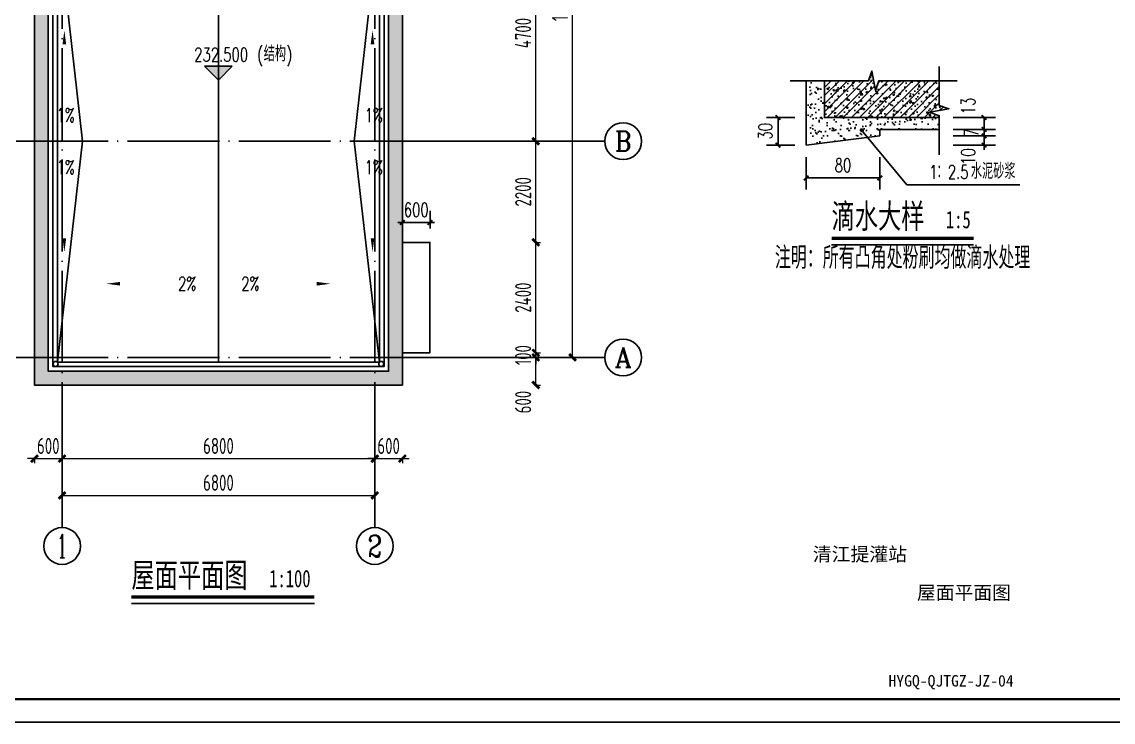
# Model space of a CAD drawing. Header units: millimetres. Extents: x 1742399 to 4898386, y 2481636 to 5226310.
# Drawn here: x 2134728 to 2158457, y 2586514 to 2601736 of the extents above; entities that cross this region are included whole.
import ezdxf
from ezdxf.enums import TextEntityAlignment as Align

# ---------------------------------------------------------------- set-up
doc = ezdxf.new("R2010")
doc.units = ezdxf.units.MM
doc.header["$LTSCALE"] = 1000
doc.linetypes.add('DOTE', pattern=[2.42, 2, -0.2, 0.02, -0.2])
for name, color, linetype in [('AXIS', 3, 'Continuous'), ('AXIS_TEXT', 7, 'Continuous'), ('DIM_ELEV', 3, 'Continuous'), ('DIM_SYMB', 3, 'Continuous'), ('DOTE', 1, 'DOTE'), ('PUB_DIM', 3, 'Continuous'), ('PUB_TEXT', 7, 'Continuous'), ('PUB_TITLE', 4, 'Continuous'), ('YHG-墙框柱', 4, 'Continuous'), ('YHJ_平面_屋顶', 150, 'Continuous'), ('图框', 7, 'Continuous'), ('建筑-房间填充', 8, 'Continuous')]:
    doc.layers.add(name, color=color, linetype=linetype)
doc.styles.add('_TCH_AXIS', font='COMPLEX', dxfattribs={"bigfont": 'GBCBIG'})
doc.styles.add('_TCH_DIM', font='SIMPLEX', dxfattribs={"bigfont": 'GBCBIG'})
doc.styles.add('_TCH_DIM_T3', font='SIMPLEX', dxfattribs={"width": 0.705882, "bigfont": 'GBCBIG'})
doc.styles.add('biaotilan', font='', dxfattribs={"width": 0.7})
doc.styles.add('COMPLEX', font='COMPLEX')
doc.styles.add('TSSD_REIN_T3', font='tssdeng.shx', dxfattribs={"width": 0.7, "bigfont": 'hztxt.shx'})
doc.styles.get('biaotilan').set_extended_font_data('SimSun')
doc.dimstyles.new('_TCH_ARCH&&100', dxfattribs={"dimtxt": 350, "dimasz": 150, "dimexe": 100, "dimexo": 200, "dimgap": 100, "dimtad": 1, "dimdec": 0, "dimzin": 0, "dimdsep": 46, "dimtxsty": 'TSSD_REIN_T3', "dimblk": 'ARCHTICK', "dimcen": 0.09, "dimclrt": 7, "dimazin": 2, "dimtfac": 1, "dimtdec": 0, "dimtix": 1, "dimtmove": 2, "dimatfit": 3, "dimfxl": 1, "dimfxlon": 1, "dimtolj": 1, "dimtzin": 0, "dimlwd": 18, "dimlwe": 18, "dimarcsym": 0})
doc.dimstyles.new('_TCH_ARCH&&50', dxfattribs={"dimtxt": 148.75, "dimasz": 50, "dimexe": 125, "dimexo": 150, "dimgap": 63.125, "dimtad": 1, "dimdec": 0, "dimzin": 0, "dimdsep": 46, "dimtxsty": '_TCH_DIM_T3', "dimblk": 'ARCHTICK', "dimcen": 0.09, "dimclrt": 7, "dimazin": 2, "dimtfac": 1, "dimtdec": 0, "dimtix": 1, "dimtmove": 2, "dimatfit": 3, "dimfxl": 75, "dimtolj": 1, "dimtzin": 0, "dimarcsym": 0})
doc.dimstyles.new('_TCH_ARCH_MM_M&&100', dxfattribs={"dimtxt": 297.5, "dimasz": 100, "dimexe": 250, "dimexo": 300, "dimgap": 126.25, "dimtad": 1, "dimdec": 0, "dimzin": 0, "dimdsep": 46, "dimtxsty": '_TCH_DIM_T3', "dimblk": 'ARCHTICK', "dimcen": 0.09, "dimclrt": 7, "dimazin": 2, "dimtfac": 1, "dimtdec": 0, "dimtix": 1, "dimtmove": 2, "dimatfit": 3, "dimfxl": 75, "dimtolj": 1, "dimtzin": 0, "dimarcsym": 0})

# ---------------------------------------------------------------- blocks, each defined once
blk = doc.blocks.new('_ArchTick')
at = {"color": 0, "linetype": 'ByBlock', "const_width": 0.4}
blk.add_lwpolyline([(-0.5, -0.5), (0.5, 0.5)], dxfattribs=at)
blk = doc.blocks.new('*D765')
at = {"layer": 'Defpoints', "color": 0, "transparency": 16777216}
for p in [(1965, 782), (2452, 782), (1965, 652)]:
    blk.add_point(p, dxfattribs=at)
at = {"layer": 'PUB_DIM', "color": 0, "lineweight": -2, "transparency": 16777216}
for p, q in [((2115, 782), (2577, 782)), ((2452, 652), (2452, 782)), ((2115, 652), (2577, 652))]:
    blk.add_line(p, q, dxfattribs=at)
at = {"layer": 'PUB_DIM', "color": 0, "lineweight": -2, "transparency": 16777216, "xscale": 50, "yscale": 50, "zscale": 50}
for p, rotation in [((2452, 782), 90), ((2452, 652), 270)]:
    blk.add_blockref('_ArchTick', p, dxfattribs=dict(at, rotation=rotation))
at = {"layer": 'PUB_DIM', "color": 7, "transparency": 16777216, "insert": (2279, 907), "char_height": 148.8, "attachment_point": 5, "rotation": 90, "style": '_TCH_DIM_T3'}
blk.add_mtext('\\A1;13', dxfattribs=at)
blk = doc.blocks.new('*D766')
at = {"layer": 'Defpoints', "color": 0, "transparency": 16777216}
for p in [(1965, 652), (2452, 652), (1965, 582)]:
    blk.add_point(p, dxfattribs=at)
at = {"layer": 'PUB_DIM', "color": 0, "lineweight": -2, "transparency": 16777216}
for p, q in [((2115, 652), (2577, 652)), ((2452, 652), (2452, 702)), ((2452, 582), (2452, 652)), ((2115, 582), (2577, 582)), ((2452, 582), (2452, 532))]:
    blk.add_line(p, q, dxfattribs=at)
at = {"layer": 'PUB_DIM', "color": 0, "lineweight": -2, "transparency": 16777216, "xscale": 50, "yscale": 50, "zscale": 50}
for p, rotation in [((2452, 652), 270), ((2452, 582), 90)]:
    blk.add_blockref('_ArchTick', p, dxfattribs=dict(at, rotation=rotation))
at = {"layer": 'PUB_DIM', "color": 7, "transparency": 16777216, "insert": (2314, 617), "char_height": 148.8, "attachment_point": 5, "rotation": 90, "style": '_TCH_DIM_T3'}
blk.add_mtext('\\A1;7', dxfattribs=at)
blk = doc.blocks.new('*D767')
at = {"layer": 'Defpoints', "color": 0, "transparency": 16777216}
for p in [(1965, 582), (1965, 482), (2452, 582)]:
    blk.add_point(p, dxfattribs=at)
at = {"layer": 'PUB_DIM', "color": 0, "lineweight": -2, "transparency": 16777216}
for p, q in [((2452, 582), (2452, 632)), ((2115, 582), (2577, 582)), ((2115, 482), (2577, 482)), ((2452, 482), (2452, 582)), ((2452, 482), (2452, 432))]:
    blk.add_line(p, q, dxfattribs=at)
at = {"layer": 'PUB_DIM', "color": 0, "lineweight": -2, "transparency": 16777216, "xscale": 50, "yscale": 50, "zscale": 50}
for p, rotation in [((2452, 582), 270), ((2452, 482), 90)]:
    blk.add_blockref('_ArchTick', p, dxfattribs=dict(at, rotation=rotation))
at = {"layer": 'PUB_DIM', "color": 7, "transparency": 16777216, "insert": (2279, 357), "char_height": 148.8, "attachment_point": 5, "rotation": 90, "style": '_TCH_DIM_T3'}
blk.add_mtext('\\A1;10', dxfattribs=at)
blk = doc.blocks.new('*D768')
at = {"layer": 'Defpoints', "color": 0, "transparency": 16777216}
for p in [(518, 502), (1318, 502), (1318, 125)]:
    blk.add_point(p, dxfattribs=at)
at = {"layer": 'PUB_DIM', "color": 0, "lineweight": -2, "transparency": 16777216}
for p, q in [((518, 352), (518, 0)), ((1318, 352), (1318, 0)), ((518, 125), (1318, 125))]:
    blk.add_line(p, q, dxfattribs=at)
at = {"layer": 'PUB_DIM', "color": 0, "lineweight": -2, "transparency": 16777216, "xscale": 50, "yscale": 50, "zscale": 50, "rotation": 180}
blk.add_blockref('_ArchTick', (518, 125), dxfattribs=at)
at = {"layer": 'PUB_DIM', "color": 0, "lineweight": -2, "transparency": 16777216, "xscale": 50, "yscale": 50, "zscale": 50}
blk.add_blockref('_ArchTick', (1318, 125), dxfattribs=at)
at = {"layer": 'PUB_DIM', "color": 7, "transparency": 16777216, "insert": (918, 263), "char_height": 148.8, "attachment_point": 5, "style": '_TCH_DIM_T3'}
blk.add_mtext('\\A1;80', dxfattribs=at)
blk = doc.blocks.new('*D769')
at = {"layer": 'Defpoints', "color": 0, "transparency": 16777216}
for p in [(212, 782), (545, 782), (545, 482)]:
    blk.add_point(p, dxfattribs=at)
at = {"layer": 'PUB_DIM', "color": 0, "lineweight": -2, "transparency": 16777216}
for p, q in [((395, 782), (87, 782)), ((212, 482), (212, 782)), ((395, 482), (87, 482))]:
    blk.add_line(p, q, dxfattribs=at)
at = {"layer": 'PUB_DIM', "color": 0, "lineweight": -2, "transparency": 16777216, "xscale": 50, "yscale": 50, "zscale": 50}
for p, rotation in [((212, 782), 90), ((212, 482), 270)]:
    blk.add_blockref('_ArchTick', p, dxfattribs=dict(at, rotation=rotation))
at = {"layer": 'PUB_DIM', "color": 7, "transparency": 16777216, "insert": (74, 632), "char_height": 148.8, "attachment_point": 5, "rotation": 90, "style": '_TCH_DIM_T3'}
blk.add_mtext('\\A1;30', dxfattribs=at)
blk = doc.blocks.new('HAYJZ A3')
blk.add_lwpolyline([(4975, -403417), (46975, -403417), (46975, -433117), (4975, -433117), (4975, -403417)])
at = {"const_width": 50}
blk.add_lwpolyline([(7475, -403917), (46475, -403917), (46475, -432617), (7475, -432617), (7475, -403917)], dxfattribs=at)
at = {"layer": 'PUB_TITLE'}
blk.add_lwpolyline([(4975, -433117), (46975, -433117), (46975, -403417), (4975, -403417)], close=True, dxfattribs=at)
blk = doc.blocks.new('_AXISO')
blk.add_circle((0, 0), 0.5)
at = {"layer": 'AXIS_TEXT', "style": 'COMPLEX', "width": 1.041667}
blk.add_attdef('A', text='', height=0.56, dxfattribs=at).set_placement((-0.25, -0.28), (0.25, -0.28), align=Align.FIT)
blk = doc.blocks.new('*D354')
at = {"layer": 'AXIS', "color": 0, "lineweight": 18, "transparency": 16777216}
for p, q in [((2146702, 2609842), (2146803, 2609842)), ((2146703, 2594442), (2146703, 2609842)), ((2146702, 2594442), (2146803, 2594442))]:
    blk.add_line(p, q, dxfattribs=at)
at = {"layer": 'Defpoints', "color": 0, "transparency": 16777216}
for p in [(2143403, 2609842), (2146703, 2609842), (2143403, 2594442)]:
    blk.add_point(p, dxfattribs=at)
at = {"layer": 'AXIS', "color": 0, "lineweight": 18, "transparency": 16777216, "xscale": 150, "yscale": 150, "zscale": 150}
for p, rotation in [((2146703, 2609842), 90), ((2146703, 2594442), 270)]:
    blk.add_blockref('_ArchTick', p, dxfattribs=dict(at, rotation=rotation))
at = {"layer": 'AXIS', "color": 7, "transparency": 16777216, "insert": (2146428, 2602142), "char_height": 350, "attachment_point": 5, "rotation": 90, "style": 'TSSD_REIN_T3'}
blk.add_mtext('\\A1;15400', dxfattribs=at)
blk = doc.blocks.new('*D359')
at = {"layer": 'AXIS', "color": 0, "lineweight": 18, "transparency": 16777216}
for p, q in [((2145902, 2603842), (2146003, 2603842)), ((2145903, 2599142), (2145903, 2603842)), ((2145902, 2599142), (2146003, 2599142))]:
    blk.add_line(p, q, dxfattribs=at)
at = {"layer": 'Defpoints', "color": 0, "transparency": 16777216}
for p in [(2143403, 2603842), (2145903, 2603842), (2143403, 2599142)]:
    blk.add_point(p, dxfattribs=at)
at = {"layer": 'AXIS', "color": 0, "lineweight": 18, "transparency": 16777216, "xscale": 150, "yscale": 150, "zscale": 150}
for p, rotation in [((2145903, 2603842), 90), ((2145903, 2599142), 270)]:
    blk.add_blockref('_ArchTick', p, dxfattribs=dict(at, rotation=rotation))
at = {"layer": 'AXIS', "color": 7, "transparency": 16777216, "insert": (2145628, 2601492), "char_height": 350, "attachment_point": 5, "rotation": 90, "style": 'TSSD_REIN_T3'}
blk.add_mtext('\\A1;4700', dxfattribs=at)
blk = doc.blocks.new('*D360')
at = {"layer": 'AXIS', "color": 0, "lineweight": 18, "transparency": 16777216}
for p, q in [((2145902, 2599142), (2146003, 2599142)), ((2145903, 2596942), (2145903, 2599142)), ((2145902, 2596942), (2146003, 2596942))]:
    blk.add_line(p, q, dxfattribs=at)
at = {"layer": 'Defpoints', "color": 0, "transparency": 16777216}
for p in [(2143403, 2599142), (2145903, 2599142), (2143403, 2596942)]:
    blk.add_point(p, dxfattribs=at)
at = {"layer": 'AXIS', "color": 0, "lineweight": 18, "transparency": 16777216, "xscale": 150, "yscale": 150, "zscale": 150}
for p, rotation in [((2145903, 2599142), 90), ((2145903, 2596942), 270)]:
    blk.add_blockref('_ArchTick', p, dxfattribs=dict(at, rotation=rotation))
at = {"layer": 'AXIS', "color": 7, "transparency": 16777216, "insert": (2145628, 2598042), "char_height": 350, "attachment_point": 5, "rotation": 90, "style": 'TSSD_REIN_T3'}
blk.add_mtext('\\A1;2200', dxfattribs=at)
blk = doc.blocks.new('*D361')
at = {"layer": 'AXIS', "color": 0, "lineweight": 18, "transparency": 16777216}
for p, q in [((2145902, 2596942), (2146003, 2596942)), ((2145903, 2594542), (2145903, 2596942)), ((2145902, 2594542), (2146003, 2594542))]:
    blk.add_line(p, q, dxfattribs=at)
at = {"layer": 'Defpoints', "color": 0, "transparency": 16777216}
for p in [(2143403, 2596942), (2145903, 2596942), (2143403, 2594542)]:
    blk.add_point(p, dxfattribs=at)
at = {"layer": 'AXIS', "color": 0, "lineweight": 18, "transparency": 16777216, "xscale": 150, "yscale": 150, "zscale": 150}
for p, rotation in [((2145903, 2596942), 90), ((2145903, 2594542), 270)]:
    blk.add_blockref('_ArchTick', p, dxfattribs=dict(at, rotation=rotation))
at = {"layer": 'AXIS', "color": 7, "transparency": 16777216, "insert": (2145628, 2595742), "char_height": 350, "attachment_point": 5, "rotation": 90, "style": 'TSSD_REIN_T3'}
blk.add_mtext('\\A1;2400', dxfattribs=at)
blk = doc.blocks.new('*D362')
at = {"layer": 'AXIS', "color": 0, "lineweight": 18, "transparency": 16777216}
for p, q in [((2145903, 2594542), (2145903, 2594692)), ((2145902, 2594542), (2146003, 2594542)), ((2145902, 2594442), (2146003, 2594442)), ((2145903, 2594442), (2145903, 2594542)), ((2145903, 2594442), (2145903, 2594292))]:
    blk.add_line(p, q, dxfattribs=at)
at = {"layer": 'Defpoints', "color": 0, "transparency": 16777216}
for p in [(2143403, 2594542), (2143403, 2594442), (2145903, 2594542)]:
    blk.add_point(p, dxfattribs=at)
at = {"layer": 'AXIS', "color": 0, "lineweight": 18, "transparency": 16777216, "xscale": 150, "yscale": 150, "zscale": 150}
for p, rotation in [((2145903, 2594542), 270), ((2145903, 2594442), 90)]:
    blk.add_blockref('_ArchTick', p, dxfattribs=dict(at, rotation=rotation))
at = {"layer": 'AXIS', "color": 7, "transparency": 16777216, "insert": (2145628, 2594492), "char_height": 350, "attachment_point": 5, "rotation": 90, "style": 'TSSD_REIN_T3'}
blk.add_mtext('\\A1;100', dxfattribs=at)
blk = doc.blocks.new('*D363')
at = {"layer": 'AXIS', "color": 0, "lineweight": 18, "transparency": 16777216}
for p, q in [((2145902, 2594442), (2146003, 2594442)), ((2145903, 2593842), (2145903, 2594442)), ((2145902, 2593842), (2146003, 2593842))]:
    blk.add_line(p, q, dxfattribs=at)
at = {"layer": 'Defpoints', "color": 0, "transparency": 16777216}
for p in [(2143403, 2594442), (2145903, 2594442), (2143403, 2593842)]:
    blk.add_point(p, dxfattribs=at)
at = {"layer": 'AXIS', "color": 0, "lineweight": 18, "transparency": 16777216, "xscale": 150, "yscale": 150, "zscale": 150}
for p, rotation in [((2145903, 2594442), 90), ((2145903, 2593842), 270)]:
    blk.add_blockref('_ArchTick', p, dxfattribs=dict(at, rotation=rotation))
at = {"layer": 'AXIS', "color": 7, "transparency": 16777216, "insert": (2145628, 2593472), "char_height": 350, "attachment_point": 5, "rotation": 90, "style": 'TSSD_REIN_T3'}
blk.add_mtext('\\A1;600', dxfattribs=at)
blk = doc.blocks.new('*D370')
at = {"layer": 'AXIS', "color": 0, "lineweight": 18, "transparency": 16777216}
for p, q in [((2135603, 2591444), (2135603, 2591343)), ((2135603, 2591443), (2142403, 2591443)), ((2142403, 2591444), (2142403, 2591343))]:
    blk.add_line(p, q, dxfattribs=at)
at = {"layer": 'Defpoints', "color": 0, "transparency": 16777216}
for p in [(2135603, 2593442), (2142403, 2593442), (2142403, 2591443)]:
    blk.add_point(p, dxfattribs=at)
at = {"layer": 'AXIS', "color": 0, "lineweight": 18, "transparency": 16777216, "xscale": 150, "yscale": 150, "zscale": 150, "rotation": 180}
blk.add_blockref('_ArchTick', (2135603, 2591443), dxfattribs=at)
at = {"layer": 'AXIS', "color": 0, "lineweight": 18, "transparency": 16777216, "xscale": 150, "yscale": 150, "zscale": 150}
blk.add_blockref('_ArchTick', (2142403, 2591443), dxfattribs=at)
at = {"layer": 'AXIS', "color": 7, "transparency": 16777216, "insert": (2139003, 2591718), "char_height": 350, "attachment_point": 5, "style": 'TSSD_REIN_T3'}
blk.add_mtext('\\A1;6800', dxfattribs=at)
blk = doc.blocks.new('*D371')
at = {"layer": 'AXIS', "color": 0, "lineweight": 18, "transparency": 16777216}
for p, q in [((2135003, 2592243), (2134853, 2592243)), ((2135003, 2592244), (2135003, 2592143)), ((2135003, 2592243), (2135603, 2592243)), ((2135603, 2592244), (2135603, 2592143)), ((2135603, 2592243), (2135753, 2592243))]:
    blk.add_line(p, q, dxfattribs=at)
at = {"layer": 'Defpoints', "color": 0, "transparency": 16777216}
for p in [(2135003, 2593442), (2135603, 2593442), (2135603, 2592243)]:
    blk.add_point(p, dxfattribs=at)
at = {"layer": 'AXIS', "color": 0, "lineweight": 18, "transparency": 16777216, "xscale": 150, "yscale": 150, "zscale": 150}
blk.add_blockref('_ArchTick', (2135003, 2592243), dxfattribs=at)
at = {"layer": 'AXIS', "color": 0, "lineweight": 18, "transparency": 16777216, "xscale": 150, "yscale": 150, "zscale": 150, "rotation": 180}
blk.add_blockref('_ArchTick', (2135603, 2592243), dxfattribs=at)
at = {"layer": 'AXIS', "color": 7, "transparency": 16777216, "insert": (2135303, 2592518), "char_height": 350, "attachment_point": 5, "style": 'TSSD_REIN_T3'}
blk.add_mtext('\\A1;600', dxfattribs=at)
blk = doc.blocks.new('*D372')
at = {"layer": 'AXIS', "color": 0, "lineweight": 18, "transparency": 16777216}
for p, q in [((2135603, 2592244), (2135603, 2592143)), ((2135603, 2592243), (2142403, 2592243)), ((2142403, 2592244), (2142403, 2592143))]:
    blk.add_line(p, q, dxfattribs=at)
at = {"layer": 'Defpoints', "color": 0, "transparency": 16777216}
for p in [(2135603, 2593442), (2142403, 2593442), (2142403, 2592243)]:
    blk.add_point(p, dxfattribs=at)
at = {"layer": 'AXIS', "color": 0, "lineweight": 18, "transparency": 16777216, "xscale": 150, "yscale": 150, "zscale": 150, "rotation": 180}
blk.add_blockref('_ArchTick', (2135603, 2592243), dxfattribs=at)
at = {"layer": 'AXIS', "color": 0, "lineweight": 18, "transparency": 16777216, "xscale": 150, "yscale": 150, "zscale": 150}
blk.add_blockref('_ArchTick', (2142403, 2592243), dxfattribs=at)
at = {"layer": 'AXIS', "color": 7, "transparency": 16777216, "insert": (2139003, 2592518), "char_height": 350, "attachment_point": 5, "style": 'TSSD_REIN_T3'}
blk.add_mtext('\\A1;6800', dxfattribs=at)
blk = doc.blocks.new('*D373')
at = {"layer": 'AXIS', "color": 0, "lineweight": 18, "transparency": 16777216}
for p, q in [((2142403, 2592243), (2142253, 2592243)), ((2142403, 2592244), (2142403, 2592143)), ((2142403, 2592243), (2143003, 2592243)), ((2143003, 2592244), (2143003, 2592143)), ((2143003, 2592243), (2143153, 2592243))]:
    blk.add_line(p, q, dxfattribs=at)
at = {"layer": 'Defpoints', "color": 0, "transparency": 16777216}
for p in [(2142403, 2593442), (2143003, 2593442), (2143003, 2592243)]:
    blk.add_point(p, dxfattribs=at)
at = {"layer": 'AXIS', "color": 0, "lineweight": 18, "transparency": 16777216, "xscale": 150, "yscale": 150, "zscale": 150}
blk.add_blockref('_ArchTick', (2142403, 2592243), dxfattribs=at)
at = {"layer": 'AXIS', "color": 0, "lineweight": 18, "transparency": 16777216, "xscale": 150, "yscale": 150, "zscale": 150, "rotation": 180}
blk.add_blockref('_ArchTick', (2143003, 2592243), dxfattribs=at)
at = {"layer": 'AXIS', "color": 7, "transparency": 16777216, "insert": (2142703, 2592518), "char_height": 350, "attachment_point": 5, "style": 'TSSD_REIN_T3'}
blk.add_mtext('\\A1;600', dxfattribs=at)
blk = doc.blocks.new('*D485')
at = {"layer": 'Defpoints', "color": 0, "transparency": 16777216}
for p in [(2143603, 2597375), (2143003, 2596942), (2143603, 2596942)]:
    blk.add_point(p, dxfattribs=at)
at = {"layer": 'PUB_DIM', "color": 0, "lineweight": -2, "transparency": 16777216}
for p, q in [((2143003, 2597242), (2143003, 2597625)), ((2143603, 2597242), (2143603, 2597625)), ((2143003, 2597375), (2142903, 2597375)), ((2143003, 2597375), (2143603, 2597375)), ((2143603, 2597375), (2143703, 2597375))]:
    blk.add_line(p, q, dxfattribs=at)
at = {"layer": 'PUB_DIM', "color": 0, "lineweight": -2, "transparency": 16777216, "xscale": 100, "yscale": 100, "zscale": 100}
blk.add_blockref('_ArchTick', (2143003, 2597375), dxfattribs=at)
at = {"layer": 'PUB_DIM', "color": 0, "lineweight": -2, "transparency": 16777216, "xscale": 100, "yscale": 100, "zscale": 100, "rotation": 180}
blk.add_blockref('_ArchTick', (2143603, 2597375), dxfattribs=at)
at = {"layer": 'PUB_DIM', "color": 7, "transparency": 16777216, "insert": (2143303, 2597650), "char_height": 297.5, "attachment_point": 5, "style": '_TCH_DIM_T3'}
blk.add_mtext('\\A1;600', dxfattribs=at)
blk = doc.blocks.new('A$C4CC60ECC')
h = blk.add_hatch()
h.set_pattern_fill('钢筋混凝土', color=8, scale=25, style=0)
h.set_pattern_definition([(45, (60765, -123701.544), (-44.194174, 44.194174), []), (50, (60765, -123701.54), (179.31505, -15.68803), [18.75, -206.25]), (355, (60765, -123701.54), (-34.68783, 188.04803), [15, -165]), (100.4514, (60779.94, -123702.85), (144.62735, 172.35989), [15.93505, -175.28553]), (46.1842, (60765, -123651.54), (266.81026, -41.37975), [28.125, -309.375]), (96.6356, (60787.23, -123655), (233.6657, 243.52947), [23.90257, -262.92825]), (351.1842, (60765, -123651.54), (233.6655, 243.52965), [22.5, -247.5]), (21, (60790, -123664.04), (149.22676, -100.65472), [18.75, -206.25]), (326, (60790, -123664.04), (60.82883, 181.2875), [15, -165]), (71.4514, (60802.44, -123672.43), (210.05566, 80.63262), [15.93505, -175.28553]), (37.5, (60765, -123701.544), (3.039964, 83.223463), [0, -163, 0, -167.5, 0, -165.625]), (7.5, (60765, -123701.54), (65.767384, 98.60293), [0, -95.5, 0, -159.25, 0, -63.125]), (327.5, (60709.25, -123701.544), (133.45561, -5.638718), [0, -62.5, 0, -195, 0, -258.75]), (317.5, (60684.25, -123701.54), (145.79654, 25.02625), [0, -81.25, 0, -129.5, 0, -183.75])])
h.paths.add_polyline_path([(1965, 913.3), (1965, 1181.3), (1308.1, 1181.3), (1269.8, 1076.3), (1232.8, 1286.3), (1195.6, 1181.3), (717.6, 1181.3), (717.6, 781.9), (1965, 781.9), (1965, 800.8), (1860, 839), (2070, 876.1)])
h = blk.add_hatch()
h.set_pattern_fill('粉刷', color=8, scale=30, style=0)
h.set_pattern_definition([(37.5, (60765, -123701.54), (-3.7796, 115.609426), [0, -91.2, 0, -102, 0, -97.5]), (7.5, (60765, -123701.54), (106.1866, 169.32876), [0, -49.2, 0, -82.2, 0, -31.5]), (327.5, (60691.2, -123701.54), (186.84851, 0.33954), [0, -30, 0, -108, 0, -141]), (317.5, (60691.2, -123701.54), (180.3676, 52.66053), [0, -15, 0, -70.8, 0, -81])])
h.paths.add_polyline_path([(1965, 781.9), (717.6, 781.9), (717.6, 1181.3), (517.6, 1181.3), (517.6, 481.9), (1317.6, 581.9), (1317.6, 651.9), (1965, 651.9)])
for p, q in [((717.6, 1181.3), (717.6, 781.9)), ((717.6, 781.9), (1965, 781.9))]:
    blk.add_line(p, q)
at = {"layer": 'DIM_SYMB'}
for points in [[(1965, 376.9), (1965, 800.8), (1860, 839), (2070, 876.1), (1965, 913.3), (1965, 1337.3)], [(2160.3, 1181.3), (1308.1, 1181.3), (1269.8, 1076.3), (1232.8, 1286.3), (1195.6, 1181.3), (343.4, 1181.3)]]:
    blk.add_lwpolyline(points, dxfattribs=at)
at = {"layer": 'YHG-墙框柱'}
for p, q in [((517.6, 1181.3), (517.6, 481.9)), ((1317.6, 581.9), (1317.6, 651.9)), ((1317.6, 651.9), (1965, 651.9)), ((517.6, 481.9), (1317.6, 581.9))]:
    blk.add_line(p, q, dxfattribs=at)
at = {"layer": 'YHG-墙框柱', "const_width": 20}
blk.add_lwpolyline([(717.6, 1181.3), (717.6, 781.9), (1965, 781.9)], dxfattribs=at)
at = {"layer": 'PUB_DIM'}
for base, p1, p2, text, picture, middle in [((2451.6, 781.9), (1965, 651.9), (1965, 781.9), '13', '*D765', (2279.1, 906.9)), ((2451.6, 581.9), (1965, 481.9), (1965, 581.9), '10', '*D767', (2279.1, 356.9))]:
    dim = blk.add_linear_dim(base=base, p1=p1, p2=p2, angle=90, text=text, dimstyle='_TCH_ARCH&&50', dxfattribs=at)
    dim.commit()
    dim.dimension.update_dxf_attribs({"geometry": picture, "text_midpoint": middle, "dimtype": 161})
for p1, p2, distance, text, picture, middle in [((545.1, 481.9), (545.1, 781.9), 333.2, '30', '*D769', (74.4, 631.9)), ((1965, 581.9), (1965, 651.9), -486.7, '7', '*D766', (2314.1, 616.9)), ((517.6, 501.9), (1317.6, 501.9), -376.9, '80', '*D768', (917.6, 262.5))]:
    dim = blk.add_aligned_dim(p1=p1, p2=p2, distance=distance, text=text, dimstyle='_TCH_ARCH&&50', dxfattribs=at)
    dim.commit()
    dim.dimension.update_dxf_attribs({"geometry": picture, "text_midpoint": middle})
blk = doc.blocks.new('A$C0BAE67E9')
at = {"layer": 'DIM_SYMB', "const_width": 35}
blk.add_lwpolyline([(953, 801), (2497, 801)], dxfattribs=at)
at = {"layer": 'DIM_SYMB'}
blk.add_lwpolyline([(953, 731), (2497, 731)], dxfattribs=at)
at = {"layer": 'PUB_DIM'}
for p, q in [((1278, 1977), (1770, 1383)), ((1770, 1383), (2998, 1383))]:
    blk.add_line(p, q, dxfattribs=at)
at = {"layer": 'PUB_DIM', "const_width": 20}
blk.add_lwpolyline([(1272, 1985, 1), (1285, 1969, 1)], format="xyb", close=True, dxfattribs=at)
blk.add_blockref('A$C4CC60ECC', (159, 1332))
at = {"layer": 'DIM_SYMB', "color": 7, "style": 'biaotilan', "width": 0.7}
for s, height, p in [('滴水大样', 264.3, (953, 910)), ('1:5', 188.8, (2196, 910))]:
    blk.add_text(s, height=height, dxfattribs=at).set_placement(p)
at = {"layer": 'PUB_DIM', "color": 7, "style": '_TCH_DIM', "width": 0.705882}
for s, height, p in [('1', 149, (2014, 1447)), ('2.5', 148.8, (2217, 1447))]:
    blk.add_text(s, height=height, dxfattribs=at).set_placement(p)
at = {"layer": 'PUB_DIM', "color": 7, "style": '_TCH_DIM'}
for s, height, p in [('：', 169, (2094, 1447)), ('水泥砂浆', 168.8, (2467, 1447))]:
    blk.add_text(s, height=height, dxfattribs=at).set_placement(p)
at = {"layer": 'PUB_TEXT', "style": '_TCH_DIM'}
blk.add_text('注明：所有凸角处粉刷均做滴水处理', height=241.13, dxfattribs=at).set_placement((336, 469))

msp = doc.modelspace()

# ---------------------------------------------------------------- hatches: boundary and pattern name
at = {"layer": 'DIM_ELEV'}
msp.add_hatch(color=256, dxfattribs=at).paths.add_polyline_path([(2139002.5, 2600469.6), (2138702.5, 2600769.6), (2139302.5, 2600769.6)])
at = {"layer": '建筑-房间填充'}
h = msp.add_hatch(dxfattribs=at)
h.set_pattern_fill('弯瓦屋面', color=144, scale=100, angle=-90)
h.set_pattern_definition([(270, (2142210.58, 3192254.56), (200, -200), [40, -160]), (315, (2142230.58, 3192174.56), (200, -6e-14), [56.56854, -226.27417]), (360, (2142270.58, 3192134.56), (200, 200), [200]), (45, (2142230.58, 3192094.56), (6e-14, 200), [56.56854, -226.27417]), (296.565051, (2142210.58, 3192214.56), (2e-07, -200), [44.72, -402.493595]), (243.434949, (2142230.58, 3192094.56), (-2e-07, -200), [44.72, -402.493595])])
h.paths.add_polyline_path([(2143002.5, 2610442.3), (2143002.5, 2593842.3), (2135002.5, 2593842.3), (2135002.5, 2610442.3)])
h.paths.add_polyline_path([(2142702.5, 2610142.3), (2142702.5, 2594142.3), (2135302.5, 2594142.3), (2135302.5, 2610142.3)], flags=16)

# ---------------------------------------------------------------- linework, layer by layer
at = {"layer": 'AXIS'}
for p, q in [((2143402.5, 2599142.3), (2147402.5, 2599142.3)), ((2143402.5, 2594442.3), (2147402.5, 2594442.3)), ((2135602.5, 2593442.3), (2135602.5, 2590743.2)), ((2142402.5, 2593442.3), (2142402.5, 2590743.2))]:
    msp.add_line(p, q, dxfattribs=at)
at = {"layer": 'DIM_ELEV'}
for p, q in [((2139002.5, 2600469.6), (2138702.5, 2600769.6)), ((2138702.5, 2600769.6), (2139302.5, 2600769.6)), ((2139002.5, 2600469.6), (2139302.5, 2600769.6))]:
    msp.add_line(p, q, dxfattribs=at)
at = {"layer": 'DIM_SYMB'}
for points in [[(2135652.1, 2599961.5, 0, 0, 0), (2135652.1, 2601550.7, 0, 80, 0), (2135652.1, 2601250.7, 0, 0, 0)], [(2142352.9, 2599961.5, 0, 0, 0), (2142352.9, 2601550.7, 0, 80, 0), (2142352.9, 2601250.7, 0, 0, 0)], [(2135652.1, 2598323.2, 0, 0, 0), (2135652.1, 2596734, 0, 80, 0), (2135652.1, 2597034, 0, 0, 0)], [(2142352.9, 2598323.2, 0, 0, 0), (2142352.9, 2596734, 0, 80, 0), (2142352.9, 2597034, 0, 0, 0)], [(2138020.1, 2596043.6, 0, 0, 0), (2136565.6, 2596043.6, 0, 80, 0), (2136865.6, 2596043.6, 0, 0, 0)], [(2139984.9, 2596043.6, 0, 0, 0), (2141439.5, 2596043.6, 0, 80, 0), (2141139.5, 2596043.6, 0, 0, 0)]]:
    msp.add_lwpolyline(points, format="xyseb", dxfattribs=at)
at = {"layer": 'DIM_SYMB', "const_width": 70}
msp.add_lwpolyline([(2137110.3, 2589234.3), (2141089.5, 2589234.3)], dxfattribs=at)
at = {"layer": 'DIM_SYMB'}
msp.add_lwpolyline([(2137110.3, 2589094.3), (2141089.5, 2589094.3)], dxfattribs=at)
at = {"layer": 'DOTE'}
for p, q in [((2135602.5, 2610842.3), (2135602.5, 2593442.3)), ((2142402.5, 2610842.3), (2142402.5, 2593442.3)), ((2134602.5, 2599142.3), (2143802.5, 2599142.3)), ((2134602.5, 2594442.3), (2143402.5, 2594442.3))]:
    msp.add_line(p, q, dxfattribs=at)
at = {"layer": 'YHJ_平面_屋顶'}
for points in [[(2143002.5, 2610442.3), (2143002.5, 2593842.3), (2135002.5, 2593842.3), (2135002.5, 2610442.3)], [(2142702.5, 2610142.3), (2142702.5, 2594142.3), (2135302.5, 2594142.3), (2135302.5, 2610142.3)], [(2142602.5, 2610042.3), (2142602.5, 2594242.3), (2135402.5, 2594242.3), (2135402.5, 2610042.3)], [(2142502.5, 2609942.3), (2142502.5, 2594342.3), (2135502.5, 2594342.3), (2135502.5, 2609942.3)]]:
    msp.add_lwpolyline(points, close=True, dxfattribs=at)
for points in [[(2135502.5, 2609942.3), (2136049.1, 2606842.3), (2135520.1, 2603842.3), (2136049.1, 2599142.3), (2135502.5, 2594342.3)], [(2139002.5, 2609942.3), (2139002.5, 2594342.3)], [(2142502.5, 2609942.3), (2141955.9, 2606842.3), (2142484.9, 2603842.3), (2141955.9, 2599142.3), (2142502.5, 2594342.3)], [(2136049.1, 2599142.3), (2135502.5, 2599142.3)], [(2141955.9, 2599142.3), (2142502.5, 2599142.3)], [(2143002.5, 2596942.3), (2143602.5, 2596942.3), (2143602.5, 2594542.3), (2143002.5, 2594542.3)]]:
    msp.add_lwpolyline(points, dxfattribs=at)
for centre in [(2135462.7, 2594299.3), (2142542.3, 2594299.3)]:
    msp.add_circle(centre, 55, dxfattribs=at)

# ---------------------------------------------------------------- block references
msp.add_blockref('HAYJZ A3', (2112308.5, 3019631.2))
at = {"xscale": 2, "yscale": 2, "zscale": 2}
msp.add_blockref('A$C0BAE67E9', (2150428.4, 2595429.5), dxfattribs=at)
at = {"layer": 'AXIS'}
ref = msp.add_blockref('_AXISO', (2147802.5, 2599142.3), dxfattribs=dict(at, xscale=800, yscale=800, zscale=800))
ref.add_attrib('A', 'B', dxfattribs={"layer": 'AXIS_TEXT', "height": 435.3, "style": '_TCH_AXIS'}).set_placement((2147626.3, 2598924.7), (2147978.7, 2598924.7), align=Align.FIT)
ref = msp.add_blockref('_AXISO', (2147802.5, 2594442.3), dxfattribs=dict(at, xscale=800, yscale=800, zscale=800))
ref.add_attrib('A', 'A', dxfattribs={"layer": 'AXIS_TEXT', "height": 425.2, "style": '_TCH_AXIS'}).set_placement((2147620.3, 2594229.8), (2147984.7, 2594229.8), align=Align.FIT)
ref = msp.add_blockref('_AXISO', (2135602.5, 2590343.2), dxfattribs=dict(at, xscale=800, yscale=800, zscale=800))
ref.add_attrib('A', '1', dxfattribs={"layer": 'AXIS_TEXT', "height": 514.7, "style": '_TCH_AXIS'}).set_placement((2135492.2, 2590085.8), (2135712.8, 2590085.8), align=Align.FIT)
ref = msp.add_blockref('_AXISO', (2142402.5, 2590343.2), dxfattribs=dict(at, xscale=800, yscale=800, zscale=800))
ref.add_attrib('A', '2', dxfattribs={"layer": 'AXIS_TEXT', "height": 465.9, "style": '_TCH_AXIS'}).set_placement((2142247.2, 2590110.2), (2142557.8, 2590110.2), align=Align.FIT)

# ---------------------------------------------------------------- texts
at = {"layer": 'DIM_ELEV', "color": 7, "style": '_TCH_DIM', "width": 0.705882}
for s, p in [('232.500', (2138476.5, 2600874.6)), ('(', (2139846.5, 2600874.6)), (')', (2140478, 2600874.6))]:
    msp.add_text(s, height=297.5, dxfattribs=at).set_placement(p)
at = {"layer": 'DIM_ELEV', "color": 7, "style": '_TCH_DIM'}
msp.add_text('结构', height=337.59, dxfattribs=at).set_placement((2139986.5, 2600874.6))
at = {"layer": 'DIM_SYMB', "color": 7}
for s, height, style, width, p in [('1%%%', 297.5, '_TCH_DIM', 0.705882, (2135482.1, 2599559)), ('1%%%', 297.5, '_TCH_DIM', 0.705882, (2142182.9, 2599559)), ('1%%%', 297.5, '_TCH_DIM', 0.705882, (2135482.1, 2598428.2)), ('1%%%', 297.5, '_TCH_DIM', 0.705882, (2142182.9, 2598428.2)), ('2%%%', 297.5, '_TCH_DIM', 0.705882, (2138125.1, 2595894.8)), ('2%%%', 297.5, '_TCH_DIM', 0.705882, (2139499.9, 2595894.8)), ('屋面平面图', 528.69, 'biaotilan', 0.7, (2137110.3, 2589448.1)), ('1:100', 377.64, 'biaotilan', 0.7, (2140106.4, 2589448.1))]:
    msp.add_text(s, height=height, dxfattribs=dict(at, style=style, width=width)).set_placement(p)
at = {"layer": '图框', "style": 'biaotilan'}
for s, height, p in [('清江提灌站', 300, (2151927.4, 2590016.2)), ('屋面平面图', 300, (2154190.1, 2589180.3)), ('HYGQ-QJTGZ-JZ-04', 250, (2153572.4, 2587288.4))]:
    msp.add_text(s, height=height, dxfattribs=at).set_placement(p)

# ---------------------------------------------------------------- dimensions: what is measured, and where the dimension line sits
at = {"layer": 'AXIS'}
for p1, p2, distance, picture, middle in [((2143402.5, 2594442.3), (2143402.5, 2609842.3), -3300, '*D354', (2146427.5, 2602142.3)), ((2143402.5, 2599142.3), (2143402.5, 2603842.3), -2500, '*D359', (2145627.5, 2601492.3)), ((2143402.5, 2596942.3), (2143402.5, 2599142.3), -2500, '*D360', (2145627.5, 2598042.3)), ((2143402.5, 2594542.3), (2143402.5, 2596942.3), -2500, '*D361', (2145627.5, 2595742.3)), ((2143402.5, 2594442.3), (2143402.5, 2594542.3), -2500, '*D362', (2145627.5, 2594492.3)), ((2135002.5, 2593442.3), (2135602.5, 2593442.3), -1199.1, '*D371', (2135302.5, 2592518.2)), ((2135602.5, 2593442.3), (2142402.5, 2593442.3), -1999.1, '*D370', (2139002.5, 2591718.2)), ((2135602.5, 2593442.3), (2142402.5, 2593442.3), -1199.1, '*D372', (2139002.5, 2592518.2)), ((2142402.5, 2593442.3), (2143002.5, 2593442.3), -1199.1, '*D373', (2142702.5, 2592518.2))]:
    dim = msp.add_aligned_dim(p1=p1, p2=p2, distance=distance, dimstyle='_TCH_ARCH&&100', dxfattribs=at)
    dim.commit()
    dim.dimension.update_dxf_attribs({"geometry": picture, "text_midpoint": middle})
dim = msp.add_linear_dim(base=(2145902.5, 2594442.3), p1=(2143402.5, 2593842.3), p2=(2143402.5, 2594442.3), angle=90, dimstyle='_TCH_ARCH&&100', dxfattribs=at)
dim.commit()
dim.dimension.update_dxf_attribs({"geometry": '*D363', "text_midpoint": (2145627.5, 2593472.3), "dimtype": 161})
at = {"layer": 'PUB_DIM'}
dim = msp.add_aligned_dim(p1=(2143002.5, 2596942.3), p2=(2143602.5, 2596942.3), distance=432.6, dimstyle='_TCH_ARCH_MM_M&&100', dxfattribs=at)
dim.commit()
dim.dimension.update_dxf_attribs({"geometry": '*D485', "text_midpoint": (2143302.5, 2597650)})

doc.saveas('drawing.dxf')
